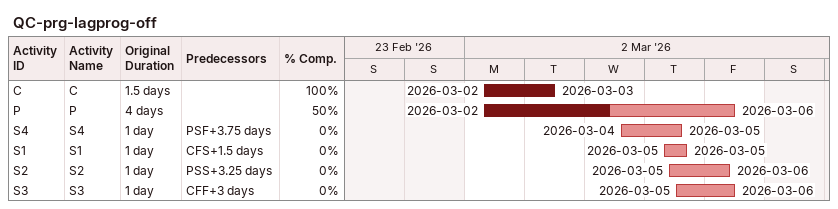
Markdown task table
QC-prg-lagprog-off

| ID | Task | Original duration | Start | Finish | Predecessors | % complete |
|---|---|---|---|---|---|---|
| C | C | 1.5d | 2026-03-02 | 2026-03-03 |  | 100 |
| P | P | 4d | 2026-03-02 | 2026-03-06 |  | 50 |
| S4 | S4 | 1d | 2026-03-04 | 2026-03-05 | PSF+3.75d | 0 |
| S1 | S1 | 1d | 2026-03-05 | 2026-03-05 | CFS+1.5d | 0 |
| S2 | S2 | 1d | 2026-03-05 | 2026-03-06 | PSS+3.25d | 0 |
| S3 | S3 | 1d | 2026-03-05 | 2026-03-06 | CFF+3d | 0 |
